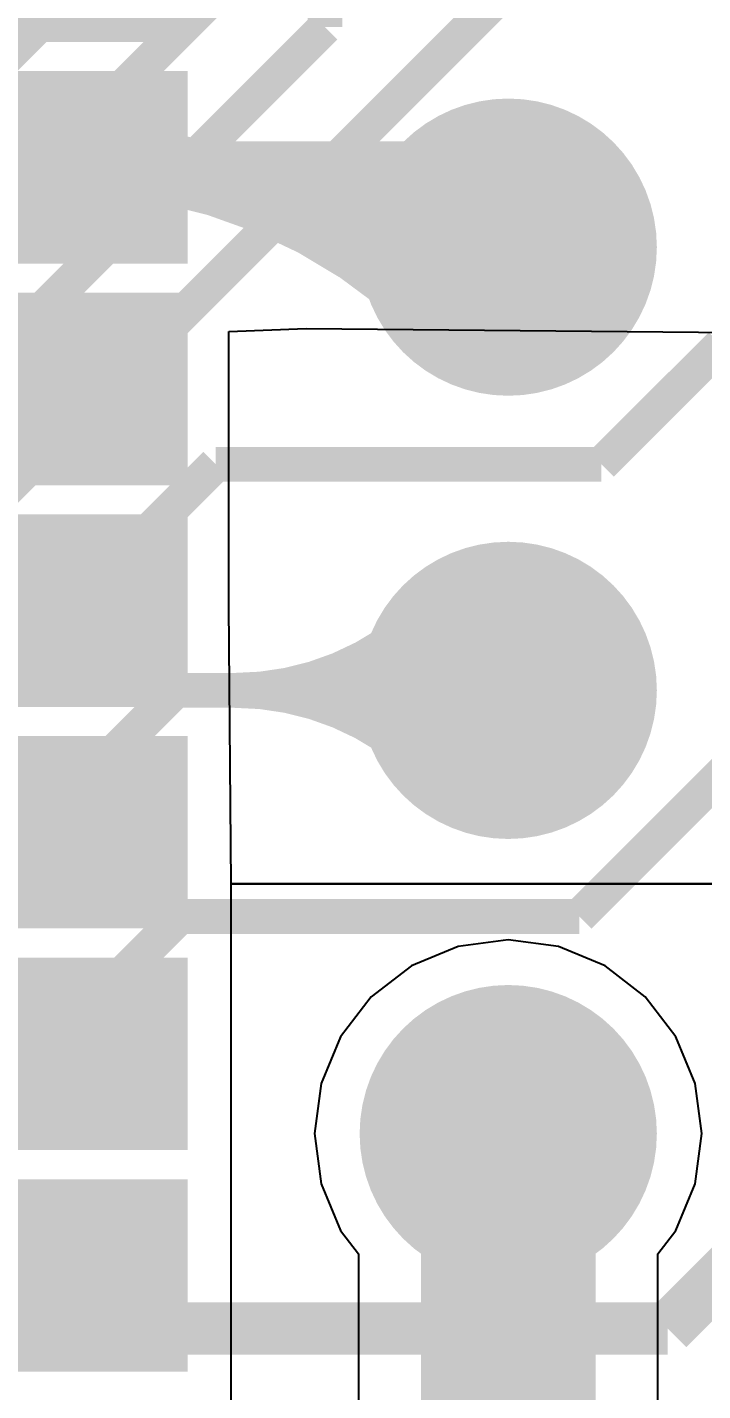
# Model space of a CAD drawing. Extents: x 56.2 to 141.8, y 48 to 96.4.
# Drawn here: x 126.73 to 130.6, y 69.57 to 77.38 of the extents above; entities that cross this region are included whole.
import ezdxf

# ---------------------------------------------------------------- set-up
doc = ezdxf.new("R2010")
doc.units = 0
doc.header["$MEASUREMENT"] = 0
doc.layers.get('0').update_dxf_attribs({"linetype": 'CONTINUOUS'})
doc.layers.get('Defpoints').update_dxf_attribs({"linetype": 'CONTINUOUS'})
for name, color, linetype in [('BOTTOMLAYER', 5, 'CONTINUOUS'), ('BOTTOMSOLDER', 6, 'CONTINUOUS'), ('MULTILAYER', 9, 'CONTINUOUS'), ('TOPLAYER', 1, 'CONTINUOUS'), ('TOPPASTE', 8, 'CONTINUOUS'), ('TOPSOLDER', 216, 'CONTINUOUS')]:
    doc.layers.add(name, color=color, linetype=linetype)
doc.dimstyles.get("Standard").update_dxf_attribs({"dimtxt": 1, "dimasz": 0.18, "dimexe": 0.18, "dimexo": 0.0625, "dimgap": 0.09, "dimtad": 0, "dimtih": 1, "dimtoh": 1, "dimzin": 0, "dimdsep": 46, "dimtxsty": 'Standard', "dimcen": 0.09, "dimclrd": 1, "dimclre": 1, "dimclrt": 3, "dimadec": 0, "dimazin": 0, "dimtfac": 1, "dimtofl": 0, "dimtmove": 0, "dimatfit": 3, "dimfxl": 1, "dimtolj": 1, "dimtzin": 0, "dimarcsym": 0})

# ---------------------------------------------------------------- blocks, each defined once
blk = doc.blocks.new('*D1')
at = {"color": 1, "linetype": 'Continuous', "lineweight": -2, "transparency": 16777216}
for p, q in [((129.5517, 86.2838), (140.2939, 86.2838)), ((140.1139, 86.1038), (140.1139, 77.9838)), ((140.1139, 68.6838), (140.1139, 76.8038)), ((129.5517, 68.5038), (140.2939, 68.5038))]:
    blk.add_line(p, q, dxfattribs=at)
at = {"color": 1, "linetype": 'Continuous', "transparency": 16777216}
for points in [[(140.0839, 86.1038), (140.1439, 86.1038), (140.1139, 86.2838)], [(140.0839, 68.6838), (140.1439, 68.6838), (140.1139, 68.5038)]]:
    blk.add_solid(points, dxfattribs=at)
at = {"layer": 'Defpoints', "color": 0, "linetype": 'Continuous', "transparency": 16777216}
for p in [(129.4892, 86.2838), (129.4892, 68.5038), (140.1139, 68.5038)]:
    blk.add_point(p, dxfattribs=at)
at = {"color": 3, "linetype": 'Continuous', "transparency": 16777216, "insert": (140.1139, 77.3938), "char_height": 1, "attachment_point": 5}
blk.add_mtext('\\A1;17.78', dxfattribs=at)

msp = doc.modelspace()

# ---------------------------------------------------------------- linework, layer by layer
at = {"layer": 'BOTTOMLAYER'}
for points, const_width in [([(128.4392, 77.3852), (128.4392, 79.595)], 0.2), ([(125.2474, 75.8444), (127.2032, 77.8002)], 0.2), ([(125.5268, 75.2856), (127.8636, 77.6224)], 0.2), ([(125.896075, 74.0156), (129.4892, 77.608725)], 0.2), ([(125.6878, 74.6338), (128.4392, 77.3852)], 0.2), ([(130.0226, 74.8792), (130.7084, 75.565)], 0.2), ([(126.2888, 73.3552), (127.8128, 74.8792)], 0.2), ([(127.8128, 74.8792), (130.0226, 74.8792)], 0.2), ([(126.4942, 72.4938), (127.5842, 73.5838)], 0.2), ([(127.5842, 73.5838), (129.4892, 73.5838)], 0.2), ([(129.8956, 72.2884), (130.7846, 73.1774)], 0.2), ([(126.8476, 71.5264), (127.6096, 72.2884)], 0.2), ([(127.6096, 72.2884), (129.8956, 72.2884)], 0.2), ([(124.5108, 71.5264), (126.8476, 71.5264)], 0.2), ([(130.4036, 69.9262), (130.8608, 70.3834)], 0.299999), ([(124.5616, 69.9262), (130.4036, 69.9262)], 0.299999)]:
    msp.add_lwpolyline(points, dxfattribs=dict(at, const_width=const_width))
for points, const_width in [([(129.114199, 76.1238, 1), (129.864201, 76.1238, 1)], 0.749999), ([(129.114199, 73.5838, 1), (129.864201, 73.5838, 1)], 0.749999), ([(128.979582, 74.043418, 1), (129.079582, 74.043418, 1)], 0.1), ([(128.979582, 74.043418, 1), (129.079582, 74.043418, 1)], 0.1), ([(128.979582, 74.043418, 1), (129.079582, 74.043418, 1)], 0.1), ([(128.979582, 74.043418, 1), (129.079582, 74.043418, 1)], 0.1), ([(128.979582, 74.043418, 1), (129.079582, 74.043418, 1)], 0.1), ([(128.979582, 74.043418, 1), (129.079582, 74.043418, 1)], 0.1), ([(128.979582, 74.043418, 1), (129.079582, 74.043418, 1)], 0.1), ([(128.979582, 74.043418, 1), (129.079582, 74.043418, 1)], 0.1), ([(128.979582, 74.043418, 1), (129.079582, 74.043418, 1)], 0.1), ([(128.979582, 74.043418, 1), (129.079582, 74.043418, 1)], 0.1), ([(128.979582, 74.043418, 1), (129.079582, 74.043418, 1)], 0.1), ([(129.121002, 73.901998, 1), (129.221001, 73.901998, 1)], 0.1), ([(129.121002, 73.901998, 1), (129.221001, 73.901998, 1)], 0.1), ([(129.121002, 73.901998, 1), (129.221001, 73.901998, 1)], 0.1), ([(129.121002, 73.901998, 1), (129.221001, 73.901998, 1)], 0.1), ([(129.121002, 73.901998, 1), (129.221001, 73.901998, 1)], 0.1), ([(129.121002, 73.901998, 1), (129.221001, 73.901998, 1)], 0.1), ([(129.121002, 73.901998, 1), (129.221001, 73.901998, 1)], 0.1), ([(129.121002, 73.901998, 1), (129.221001, 73.901998, 1)], 0.1), ([(129.121002, 73.901998, 1), (129.221001, 73.901998, 1)], 0.1), ([(129.121002, 73.901998, 1), (129.221001, 73.901998, 1)], 0.1), ([(129.121002, 73.901998, 1), (129.221001, 73.901998, 1)], 0.1), ([(127.869965, 73.5838, 1), (127.969965, 73.5838, 1)], 0.1), ([(127.869965, 73.5838, 1), (127.969965, 73.5838, 1)], 0.1), ([(127.869965, 73.5838, 1), (127.969965, 73.5838, 1)], 0.1), ([(127.869965, 73.5838, 1), (127.969965, 73.5838, 1)], 0.1), ([(127.869965, 73.5838, 1), (127.969965, 73.5838, 1)], 0.1), ([(127.869965, 73.5838, 1), (127.969965, 73.5838, 1)], 0.1), ([(127.869965, 73.5838, 1), (127.969965, 73.5838, 1)], 0.1), ([(127.869965, 73.5838, 1), (127.969965, 73.5838, 1)], 0.1), ([(127.869965, 73.5838, 1), (127.969965, 73.5838, 1)], 0.1), ([(127.869965, 73.5838, 1), (127.969965, 73.5838, 1)], 0.1), ([(127.869965, 73.5838, 1), (127.969965, 73.5838, 1)], 0.1), ([(127.869965, 73.5838, 1), (127.969965, 73.5838, 1)], 0.1), ([(127.869965, 73.5838, 1), (127.969965, 73.5838, 1)], 0.1), ([(127.869965, 73.5838, 1), (127.969965, 73.5838, 1)], 0.1), ([(127.869965, 73.5838, 1), (127.969965, 73.5838, 1)], 0.1), ([(127.869965, 73.5838, 1), (127.969965, 73.5838, 1)], 0.1), ([(127.869965, 73.5838, 1), (127.969965, 73.5838, 1)], 0.1), ([(127.869965, 73.5838, 1), (127.969965, 73.5838, 1)], 0.1), ([(127.869965, 73.5838, 1), (127.969965, 73.5838, 1)], 0.1), ([(127.869965, 73.5838, 1), (127.969965, 73.5838, 1)], 0.1), ([(127.869965, 73.5838, 1), (127.969965, 73.5838, 1)], 0.1), ([(127.869965, 73.5838, 1), (127.969965, 73.5838, 1)], 0.1), ([(128.352807, 73.5838, 1), (128.452806, 73.5838, 1)], 0.1), ([(128.352807, 73.5838, 1), (128.452806, 73.5838, 1)], 0.1), ([(128.352807, 73.5838, 1), (128.452806, 73.5838, 1)], 0.1), ([(128.352807, 73.5838, 1), (128.452806, 73.5838, 1)], 0.1), ([(128.352807, 73.5838, 1), (128.452806, 73.5838, 1)], 0.1), ([(128.352807, 73.5838, 1), (128.452806, 73.5838, 1)], 0.1), ([(128.352807, 73.5838, 1), (128.452806, 73.5838, 1)], 0.1), ([(128.352807, 73.5838, 1), (128.452806, 73.5838, 1)], 0.1), ([(128.352807, 73.5838, 1), (128.452806, 73.5838, 1)], 0.1), ([(128.352807, 73.5838, 1), (128.452806, 73.5838, 1)], 0.1), ([(128.352807, 73.5838, 1), (128.452806, 73.5838, 1)], 0.1), ([(128.352807, 73.5838, 1), (128.452806, 73.5838, 1)], 0.1), ([(128.352807, 73.5838, 1), (128.452806, 73.5838, 1)], 0.1), ([(128.352807, 73.5838, 1), (128.452806, 73.5838, 1)], 0.1), ([(128.352807, 73.5838, 1), (128.452806, 73.5838, 1)], 0.1), ([(128.352807, 73.5838, 1), (128.452806, 73.5838, 1)], 0.1), ([(128.352807, 73.5838, 1), (128.452806, 73.5838, 1)], 0.1), ([(128.352807, 73.5838, 1), (128.452806, 73.5838, 1)], 0.1), ([(128.352807, 73.5838, 1), (128.452806, 73.5838, 1)], 0.1), ([(128.352807, 73.5838, 1), (128.452806, 73.5838, 1)], 0.1), ([(128.352807, 73.5838, 1), (128.452806, 73.5838, 1)], 0.1), ([(128.352807, 73.5838, 1), (128.452806, 73.5838, 1)], 0.1), ([(129.121002, 73.265602, 1), (129.221001, 73.265602, 1)], 0.1), ([(129.121002, 73.265602, 1), (129.221001, 73.265602, 1)], 0.1), ([(129.121002, 73.265602, 1), (129.221001, 73.265602, 1)], 0.1), ([(129.121002, 73.265602, 1), (129.221001, 73.265602, 1)], 0.1), ([(129.121002, 73.265602, 1), (129.221001, 73.265602, 1)], 0.1), ([(129.121002, 73.265602, 1), (129.221001, 73.265602, 1)], 0.1), ([(129.121002, 73.265602, 1), (129.221001, 73.265602, 1)], 0.1), ([(129.121002, 73.265602, 1), (129.221001, 73.265602, 1)], 0.1), ([(129.121002, 73.265602, 1), (129.221001, 73.265602, 1)], 0.1), ([(129.121002, 73.265602, 1), (129.221001, 73.265602, 1)], 0.1), ([(129.121002, 73.265602, 1), (129.221001, 73.265602, 1)], 0.1), ([(128.979582, 73.124182, 1), (129.079582, 73.124182, 1)], 0.1), ([(128.979582, 73.124182, 1), (129.079582, 73.124182, 1)], 0.1), ([(128.979582, 73.124182, 1), (129.079582, 73.124182, 1)], 0.1), ([(128.979582, 73.124182, 1), (129.079582, 73.124182, 1)], 0.1), ([(128.979582, 73.124182, 1), (129.079582, 73.124182, 1)], 0.1), ([(128.979582, 73.124182, 1), (129.079582, 73.124182, 1)], 0.1), ([(128.979582, 73.124182, 1), (129.079582, 73.124182, 1)], 0.1), ([(128.979582, 73.124182, 1), (129.079582, 73.124182, 1)], 0.1), ([(128.979582, 73.124182, 1), (129.079582, 73.124182, 1)], 0.1), ([(128.979582, 73.124182, 1), (129.079582, 73.124182, 1)], 0.1), ([(128.979582, 73.124182, 1), (129.079582, 73.124182, 1)], 0.1), ([(129.114199, 71.0438, 1), (129.864201, 71.0438, 1)], 0.749999)]:
    msp.add_lwpolyline(points, format="xyb", close=True, dxfattribs=dict(at, const_width=const_width))
at = {"layer": 'BOTTOMLAYER', "const_width": 0.2}
for points in [[(129.029582, 74.043418, -0.198912), (127.919965, 73.5838)], [(129.029582, 74.043418, -0.198912), (127.919965, 73.5838)], [(129.029582, 74.043418, -0.198912), (127.919965, 73.5838)], [(129.029582, 74.043418, -0.198912), (127.919965, 73.5838)], [(129.029582, 74.043418, -0.198912), (127.919965, 73.5838)], [(129.029582, 74.043418, -0.198912), (127.919965, 73.5838)], [(129.029582, 74.043418, -0.198912), (127.919965, 73.5838)], [(129.029582, 74.043418, -0.198912), (127.919965, 73.5838)], [(129.029582, 74.043418, -0.198912), (127.919965, 73.5838)], [(129.029582, 74.043418, -0.198912), (127.919965, 73.5838)], [(129.029582, 74.043418, -0.198912), (127.919965, 73.5838)], [(129.171001, 73.901998, -0.198912), (128.402806, 73.5838)], [(129.171001, 73.901998, -0.198912), (128.402806, 73.5838)], [(129.171001, 73.901998, -0.198912), (128.402806, 73.5838)], [(129.171001, 73.901998, -0.198912), (128.402806, 73.5838)], [(129.171001, 73.901998, -0.198912), (128.402806, 73.5838)], [(129.171001, 73.901998, -0.198912), (128.402806, 73.5838)], [(129.171001, 73.901998, -0.198912), (128.402806, 73.5838)], [(129.171001, 73.901998, -0.198912), (128.402806, 73.5838)], [(129.171001, 73.901998, -0.198912), (128.402806, 73.5838)], [(129.171001, 73.901998, -0.198912), (128.402806, 73.5838)], [(129.171001, 73.901998, -0.198912), (128.402806, 73.5838)], [(127.919965, 73.5838, -0.198912), (129.029582, 73.124182)], [(127.919965, 73.5838, -0.198912), (129.029582, 73.124182)], [(127.919965, 73.5838, -0.198912), (129.029582, 73.124182)], [(127.919965, 73.5838, -0.198912), (129.029582, 73.124182)], [(127.919965, 73.5838, -0.198912), (129.029582, 73.124182)], [(127.919965, 73.5838, -0.198912), (129.029582, 73.124182)], [(127.919965, 73.5838, -0.198912), (129.029582, 73.124182)], [(127.919965, 73.5838, -0.198912), (129.029582, 73.124182)], [(127.919965, 73.5838, -0.198912), (129.029582, 73.124182)], [(127.919965, 73.5838, -0.198912), (129.029582, 73.124182)], [(127.919965, 73.5838, -0.198912), (129.029582, 73.124182)], [(128.402806, 73.5838, -0.198912), (129.171001, 73.265602)], [(128.402806, 73.5838, -0.198912), (129.171001, 73.265602)], [(128.402806, 73.5838, -0.198912), (129.171001, 73.265602)], [(128.402806, 73.5838, -0.198912), (129.171001, 73.265602)], [(128.402806, 73.5838, -0.198912), (129.171001, 73.265602)], [(128.402806, 73.5838, -0.198912), (129.171001, 73.265602)], [(128.402806, 73.5838, -0.198912), (129.171001, 73.265602)], [(128.402806, 73.5838, -0.198912), (129.171001, 73.265602)], [(128.402806, 73.5838, -0.198912), (129.171001, 73.265602)], [(128.402806, 73.5838, -0.198912), (129.171001, 73.265602)], [(128.402806, 73.5838, -0.198912), (129.171001, 73.265602)]]:
    msp.add_lwpolyline(points, format="xyb", dxfattribs=at)
at = {"layer": 'BOTTOMSOLDER', "const_width": 0.851598}
for points in [[(129.063399, 76.1238, 1), (129.915001, 76.1238, 1)], [(129.063399, 73.5838, 1), (129.915001, 73.5838, 1)], [(129.063399, 71.0438, 1), (129.915001, 71.0438, 1)]]:
    msp.add_lwpolyline(points, format="xyb", close=True, dxfattribs=at)
at = {"layer": 'MULTILAYER', "const_width": 0.749999}
for points in [[(129.114199, 76.1238, 1), (129.864201, 76.1238, 1)], [(129.114199, 73.5838, 1), (129.864201, 73.5838, 1)], [(129.114199, 71.0438, 1), (129.864201, 71.0438, 1)]]:
    msp.add_lwpolyline(points, format="xyb", close=True, dxfattribs=at)
at = {"layer": 'TOPLAYER'}
for p, q in [((127.889, 75.6412), (128.330757, 75.657558)), ((127.889, 74.0664), (127.889, 75.6412)), ((128.330757, 75.657558), (132.969, 75.6158)), ((127.901179, 72.47431), (127.889, 74.0664)), ((132.844413, 72.47431), (127.901179, 72.47431)), ((127.901179, 71.971014), (127.901179, 72.47431)), ((127.901179, 72.47431), (132.844413, 72.47431)), ((129.4892, 72.15329), (129.202043, 72.115484)), ((129.776357, 72.115484), (129.4892, 72.15329)), ((129.202043, 72.115484), (128.934454, 72.004646)), ((130.043946, 72.004646), (129.776357, 72.115484)), ((127.901179, 70.701014), (127.901179, 71.971014)), ((128.934454, 72.004646), (128.704673, 71.828327)), ((130.273727, 71.828327), (130.043946, 72.004646)), ((128.704673, 71.828327), (128.528354, 71.598546)), ((130.450046, 71.598546), (130.273727, 71.828327)), ((128.528354, 71.598546), (128.417516, 71.330957)), ((130.560884, 71.330957), (130.450046, 71.598546)), ((128.417516, 71.330957), (128.37971, 71.0438)), ((130.59869, 71.0438), (130.560884, 71.330957)), ((128.37971, 71.0438), (128.417516, 70.756643)), ((130.560884, 70.756643), (130.59869, 71.0438)), ((128.417516, 70.756643), (128.528354, 70.489054)), ((130.450046, 70.489054), (130.560884, 70.756643)), ((127.901179, 69.431014), (127.901179, 70.701014)), ((128.528354, 70.489054), (128.631866, 70.354154)), ((130.346534, 70.354154), (130.450046, 70.489054)), ((128.631866, 70.354154), (128.631866, 69.193446)), ((130.346534, 69.193446), (130.346534, 70.354154))]:
    msp.add_line(p, q, dxfattribs=at)
at = {"layer": 'TOPLAYER', "const_width": 0.299999}
for points in [[(127.825401, 76.581, -0.198912), (127.313309, 76.793115)], [(127.825401, 76.581, -0.198912), (127.313309, 76.793115)], [(127.825401, 76.581, -0.198912), (127.313309, 76.793115)], [(127.825401, 76.581, -0.198912), (127.313309, 76.793115)], [(127.825401, 76.581, -0.198912), (127.313309, 76.793115)], [(127.825401, 76.581, -0.198912), (127.313309, 76.793115)], [(127.825401, 76.581, -0.198912), (127.313309, 76.793115)], [(127.825401, 76.581, -0.198912), (127.313309, 76.793115)], [(127.825401, 76.581, -0.198912), (127.313309, 76.793115)], [(127.825401, 76.581, -0.198912), (127.313309, 76.793115)], [(127.825401, 76.581, -0.198912), (127.313309, 76.793115)], [(127.825401, 76.581, -0.198912), (127.313309, 76.793115)], [(127.825401, 76.581, -0.198912), (127.313309, 76.793115)], [(127.825401, 76.581, -0.198912), (127.313309, 76.793115)], [(126.936896, 76.581, -0.198912), (129.064936, 75.699536)], [(126.936896, 76.581, -0.198912), (129.064936, 75.699536)], [(126.936896, 76.581, -0.198912), (129.064936, 75.699536)], [(126.936896, 76.581, -0.198912), (129.064936, 75.699536)], [(126.936896, 76.581, -0.198912), (129.064936, 75.699536)], [(126.936896, 76.581, -0.198912), (129.064936, 75.699536)], [(126.936896, 76.581, -0.198912), (129.064936, 75.699536)], [(126.936896, 76.581, -0.198912), (129.064936, 75.699536)], [(126.936896, 76.581, -0.198912), (129.064936, 75.699536)], [(126.936896, 76.581, -0.198912), (129.064936, 75.699536)], [(126.936896, 76.581, -0.198912), (129.064936, 75.699536)], [(126.936896, 76.581, -0.198912), (129.064936, 75.699536)], [(126.936896, 76.581, -0.198912), (129.064936, 75.699536)], [(126.936896, 76.581, -0.198912), (129.064936, 75.699536)], [(127.313309, 76.368834, -0.198912), (127.825523, 76.581)], [(127.313309, 76.368834, -0.198912), (127.825523, 76.581)], [(127.313309, 76.368834, -0.198912), (127.825523, 76.581)], [(127.313309, 76.368834, -0.198912), (127.825523, 76.581)], [(127.313309, 76.368834, -0.198912), (127.825523, 76.581)], [(127.313309, 76.368834, -0.198912), (127.825523, 76.581)], [(127.313309, 76.368834, -0.198912), (127.825523, 76.581)], [(127.313309, 76.368834, -0.198912), (127.825523, 76.581)], [(127.313309, 76.368834, -0.198912), (127.825523, 76.581)], [(127.313309, 76.368834, -0.198912), (127.825523, 76.581)], [(127.313309, 76.368834, -0.198912), (127.825523, 76.581)], [(127.313309, 76.368834, -0.198912), (127.825523, 76.581)], [(127.313309, 76.368834, -0.198912), (127.825523, 76.581)], [(127.313309, 76.368834, -0.198912), (127.825523, 76.581)], [(127.661159, 76.581, -0.198912), (129.277069, 75.911669)], [(127.661159, 76.581, -0.198912), (129.277069, 75.911669)], [(127.661159, 76.581, -0.198912), (129.277069, 75.911669)], [(127.661159, 76.581, -0.198912), (129.277069, 75.911669)], [(127.661159, 76.581, -0.198912), (129.277069, 75.911669)], [(127.661159, 76.581, -0.198912), (129.277069, 75.911669)], [(127.661159, 76.581, -0.198912), (129.277069, 75.911669)], [(127.661159, 76.581, -0.198912), (129.277069, 75.911669)], [(127.661159, 76.581, -0.198912), (129.277069, 75.911669)], [(127.661159, 76.581, -0.198912), (129.277069, 75.911669)], [(127.661159, 76.581, -0.198912), (129.277069, 75.911669)], [(127.661159, 76.581, -0.198912), (129.277069, 75.911669)], [(127.661159, 76.581, -0.198912), (129.277069, 75.911669)], [(127.661159, 76.581, -0.198912), (129.277069, 75.911669)], [(128.385423, 76.581, -0.198912), (129.4892, 76.1238)], [(128.385423, 76.581, -0.198912), (129.4892, 76.1238)], [(128.385423, 76.581, -0.198912), (129.4892, 76.1238)], [(128.385423, 76.581, -0.198912), (129.4892, 76.1238)], [(128.385423, 76.581, -0.198912), (129.4892, 76.1238)], [(128.385423, 76.581, -0.198912), (129.4892, 76.1238)], [(128.385423, 76.581, -0.198912), (129.4892, 76.1238)], [(128.385423, 76.581, -0.198912), (129.4892, 76.1238)], [(128.385423, 76.581, -0.198912), (129.4892, 76.1238)], [(128.385423, 76.581, -0.198912), (129.4892, 76.1238)], [(128.385423, 76.581, -0.198912), (129.4892, 76.1238)], [(128.385423, 76.581, -0.198912), (129.4892, 76.1238)], [(128.385423, 76.581, -0.198912), (129.4892, 76.1238)], [(128.385423, 76.581, -0.198912), (129.4892, 76.1238)]]:
    msp.add_lwpolyline(points, format="xyb", dxfattribs=at)
at = {"layer": 'TOPLAYER'}
for points, const_width in [([(127.23831, 76.793115, 1), (127.388308, 76.793115, 1)], 0.15), ([(127.23831, 76.793115, 1), (127.388308, 76.793115, 1)], 0.15), ([(127.23831, 76.793115, 1), (127.388308, 76.793115, 1)], 0.15), ([(127.23831, 76.793115, 1), (127.388308, 76.793115, 1)], 0.15), ([(127.23831, 76.793115, 1), (127.388308, 76.793115, 1)], 0.15), ([(127.23831, 76.793115, 1), (127.388308, 76.793115, 1)], 0.15), ([(127.23831, 76.793115, 1), (127.388308, 76.793115, 1)], 0.15), ([(127.23831, 76.793115, 1), (127.388308, 76.793115, 1)], 0.15), ([(127.23831, 76.793115, 1), (127.388308, 76.793115, 1)], 0.15), ([(127.23831, 76.793115, 1), (127.388308, 76.793115, 1)], 0.15), ([(127.23831, 76.793115, 1), (127.388308, 76.793115, 1)], 0.15), ([(127.23831, 76.793115, 1), (127.388308, 76.793115, 1)], 0.15), ([(127.23831, 76.793115, 1), (127.388308, 76.793115, 1)], 0.15), ([(127.23831, 76.793115, 1), (127.388308, 76.793115, 1)], 0.15), ([(129.114199, 76.1238, 1), (129.864201, 76.1238, 1)], 0.749999), ([(126.861898, 76.581, 1), (127.011895, 76.581, 1)], 0.15), ([(126.861898, 76.581, 1), (127.011895, 76.581, 1)], 0.15), ([(126.861898, 76.581, 1), (127.011895, 76.581, 1)], 0.15), ([(126.861898, 76.581, 1), (127.011895, 76.581, 1)], 0.15), ([(126.861898, 76.581, 1), (127.011895, 76.581, 1)], 0.15), ([(126.861898, 76.581, 1), (127.011895, 76.581, 1)], 0.15), ([(126.861898, 76.581, 1), (127.011895, 76.581, 1)], 0.15), ([(126.861898, 76.581, 1), (127.011895, 76.581, 1)], 0.15), ([(126.861898, 76.581, 1), (127.011895, 76.581, 1)], 0.15), ([(126.861898, 76.581, 1), (127.011895, 76.581, 1)], 0.15), ([(126.861898, 76.581, 1), (127.011895, 76.581, 1)], 0.15), ([(126.861898, 76.581, 1), (127.011895, 76.581, 1)], 0.15), ([(126.861898, 76.581, 1), (127.011895, 76.581, 1)], 0.15), ([(126.861898, 76.581, 1), (127.011895, 76.581, 1)], 0.15), ([(127.586161, 76.581, 1), (127.736158, 76.581, 1)], 0.15), ([(127.586161, 76.581, 1), (127.736158, 76.581, 1)], 0.15), ([(127.586161, 76.581, 1), (127.736158, 76.581, 1)], 0.15), ([(127.586161, 76.581, 1), (127.736158, 76.581, 1)], 0.15), ([(127.586161, 76.581, 1), (127.736158, 76.581, 1)], 0.15), ([(127.586161, 76.581, 1), (127.736158, 76.581, 1)], 0.15), ([(127.586161, 76.581, 1), (127.736158, 76.581, 1)], 0.15), ([(127.586161, 76.581, 1), (127.736158, 76.581, 1)], 0.15), ([(127.586161, 76.581, 1), (127.736158, 76.581, 1)], 0.15), ([(127.586161, 76.581, 1), (127.736158, 76.581, 1)], 0.15), ([(127.586161, 76.581, 1), (127.736158, 76.581, 1)], 0.15), ([(127.586161, 76.581, 1), (127.736158, 76.581, 1)], 0.15), ([(127.586161, 76.581, 1), (127.736158, 76.581, 1)], 0.15), ([(127.586161, 76.581, 1), (127.736158, 76.581, 1)], 0.15), ([(127.750402, 76.581, 1), (127.9004, 76.581, 1)], 0.15), ([(127.750402, 76.581, 1), (127.9004, 76.581, 1)], 0.15), ([(127.750402, 76.581, 1), (127.9004, 76.581, 1)], 0.15), ([(127.750402, 76.581, 1), (127.9004, 76.581, 1)], 0.15), ([(127.750402, 76.581, 1), (127.9004, 76.581, 1)], 0.15), ([(127.750402, 76.581, 1), (127.9004, 76.581, 1)], 0.15), ([(127.750402, 76.581, 1), (127.9004, 76.581, 1)], 0.15), ([(127.750402, 76.581, 1), (127.9004, 76.581, 1)], 0.15), ([(127.750402, 76.581, 1), (127.9004, 76.581, 1)], 0.15), ([(127.750402, 76.581, 1), (127.9004, 76.581, 1)], 0.15), ([(127.750402, 76.581, 1), (127.9004, 76.581, 1)], 0.15), ([(127.750402, 76.581, 1), (127.9004, 76.581, 1)], 0.15), ([(127.750402, 76.581, 1), (127.9004, 76.581, 1)], 0.15), ([(127.750402, 76.581, 1), (127.9004, 76.581, 1)], 0.15), ([(127.750524, 76.581, 1), (127.900521, 76.581, 1)], 0.15), ([(127.750524, 76.581, 1), (127.900521, 76.581, 1)], 0.15), ([(127.750524, 76.581, 1), (127.900521, 76.581, 1)], 0.15), ([(127.750524, 76.581, 1), (127.900521, 76.581, 1)], 0.15), ([(127.750524, 76.581, 1), (127.900521, 76.581, 1)], 0.15), ([(127.750524, 76.581, 1), (127.900521, 76.581, 1)], 0.15), ([(127.750524, 76.581, 1), (127.900521, 76.581, 1)], 0.15), ([(127.750524, 76.581, 1), (127.900521, 76.581, 1)], 0.15), ([(127.750524, 76.581, 1), (127.900521, 76.581, 1)], 0.15), ([(127.750524, 76.581, 1), (127.900521, 76.581, 1)], 0.15), ([(127.750524, 76.581, 1), (127.900521, 76.581, 1)], 0.15), ([(127.750524, 76.581, 1), (127.900521, 76.581, 1)], 0.15), ([(127.750524, 76.581, 1), (127.900521, 76.581, 1)], 0.15), ([(127.750524, 76.581, 1), (127.900521, 76.581, 1)], 0.15), ([(128.310424, 76.581, 1), (128.460421, 76.581, 1)], 0.15), ([(128.310424, 76.581, 1), (128.460421, 76.581, 1)], 0.15), ([(128.310424, 76.581, 1), (128.460421, 76.581, 1)], 0.15), ([(128.310424, 76.581, 1), (128.460421, 76.581, 1)], 0.15), ([(128.310424, 76.581, 1), (128.460421, 76.581, 1)], 0.15), ([(128.310424, 76.581, 1), (128.460421, 76.581, 1)], 0.15), ([(128.310424, 76.581, 1), (128.460421, 76.581, 1)], 0.15), ([(128.310424, 76.581, 1), (128.460421, 76.581, 1)], 0.15), ([(128.310424, 76.581, 1), (128.460421, 76.581, 1)], 0.15), ([(128.310424, 76.581, 1), (128.460421, 76.581, 1)], 0.15), ([(128.310424, 76.581, 1), (128.460421, 76.581, 1)], 0.15), ([(128.310424, 76.581, 1), (128.460421, 76.581, 1)], 0.15), ([(128.310424, 76.581, 1), (128.460421, 76.581, 1)], 0.15), ([(128.310424, 76.581, 1), (128.460421, 76.581, 1)], 0.15), ([(127.23831, 76.368834, 1), (127.388308, 76.368834, 1)], 0.15), ([(127.23831, 76.368834, 1), (127.388308, 76.368834, 1)], 0.15), ([(127.23831, 76.368834, 1), (127.388308, 76.368834, 1)], 0.15), ([(127.23831, 76.368834, 1), (127.388308, 76.368834, 1)], 0.15), ([(127.23831, 76.368834, 1), (127.388308, 76.368834, 1)], 0.15), ([(127.23831, 76.368834, 1), (127.388308, 76.368834, 1)], 0.15), ([(127.23831, 76.368834, 1), (127.388308, 76.368834, 1)], 0.15), ([(127.23831, 76.368834, 1), (127.388308, 76.368834, 1)], 0.15), ([(127.23831, 76.368834, 1), (127.388308, 76.368834, 1)], 0.15), ([(127.23831, 76.368834, 1), (127.388308, 76.368834, 1)], 0.15), ([(127.23831, 76.368834, 1), (127.388308, 76.368834, 1)], 0.15), ([(127.23831, 76.368834, 1), (127.388308, 76.368834, 1)], 0.15), ([(127.23831, 76.368834, 1), (127.388308, 76.368834, 1)], 0.15), ([(127.23831, 76.368834, 1), (127.388308, 76.368834, 1)], 0.15), ([(129.414201, 76.1238, 1), (129.564199, 76.1238, 1)], 0.15), ([(129.414201, 76.1238, 1), (129.564199, 76.1238, 1)], 0.15), ([(129.414201, 76.1238, 1), (129.564199, 76.1238, 1)], 0.15), ([(129.414201, 76.1238, 1), (129.564199, 76.1238, 1)], 0.15), ([(129.414201, 76.1238, 1), (129.564199, 76.1238, 1)], 0.15), ([(129.414201, 76.1238, 1), (129.564199, 76.1238, 1)], 0.15), ([(129.414201, 76.1238, 1), (129.564199, 76.1238, 1)], 0.15), ([(129.414201, 76.1238, 1), (129.564199, 76.1238, 1)], 0.15), ([(129.414201, 76.1238, 1), (129.564199, 76.1238, 1)], 0.15), ([(129.414201, 76.1238, 1), (129.564199, 76.1238, 1)], 0.15), ([(129.414201, 76.1238, 1), (129.564199, 76.1238, 1)], 0.15), ([(129.414201, 76.1238, 1), (129.564199, 76.1238, 1)], 0.15), ([(129.414201, 76.1238, 1), (129.564199, 76.1238, 1)], 0.15), ([(129.414201, 76.1238, 1), (129.564199, 76.1238, 1)], 0.15), ([(129.202071, 75.911669, 1), (129.352068, 75.911669, 1)], 0.15), ([(129.202071, 75.911669, 1), (129.352068, 75.911669, 1)], 0.15), ([(129.202071, 75.911669, 1), (129.352068, 75.911669, 1)], 0.15), ([(129.202071, 75.911669, 1), (129.352068, 75.911669, 1)], 0.15), ([(129.202071, 75.911669, 1), (129.352068, 75.911669, 1)], 0.15), ([(129.202071, 75.911669, 1), (129.352068, 75.911669, 1)], 0.15), ([(129.202071, 75.911669, 1), (129.352068, 75.911669, 1)], 0.15), ([(129.202071, 75.911669, 1), (129.352068, 75.911669, 1)], 0.15), ([(129.202071, 75.911669, 1), (129.352068, 75.911669, 1)], 0.15), ([(129.202071, 75.911669, 1), (129.352068, 75.911669, 1)], 0.15), ([(129.202071, 75.911669, 1), (129.352068, 75.911669, 1)], 0.15), ([(129.202071, 75.911669, 1), (129.352068, 75.911669, 1)], 0.15), ([(129.202071, 75.911669, 1), (129.352068, 75.911669, 1)], 0.15), ([(129.202071, 75.911669, 1), (129.352068, 75.911669, 1)], 0.15), ([(128.989938, 75.699536, 1), (129.139935, 75.699536, 1)], 0.15), ([(128.989938, 75.699536, 1), (129.139935, 75.699536, 1)], 0.15), ([(128.989938, 75.699536, 1), (129.139935, 75.699536, 1)], 0.15), ([(128.989938, 75.699536, 1), (129.139935, 75.699536, 1)], 0.15), ([(128.989938, 75.699536, 1), (129.139935, 75.699536, 1)], 0.15), ([(128.989938, 75.699536, 1), (129.139935, 75.699536, 1)], 0.15), ([(128.989938, 75.699536, 1), (129.139935, 75.699536, 1)], 0.15), ([(128.989938, 75.699536, 1), (129.139935, 75.699536, 1)], 0.15), ([(128.989938, 75.699536, 1), (129.139935, 75.699536, 1)], 0.15), ([(128.989938, 75.699536, 1), (129.139935, 75.699536, 1)], 0.15), ([(128.989938, 75.699536, 1), (129.139935, 75.699536, 1)], 0.15), ([(128.989938, 75.699536, 1), (129.139935, 75.699536, 1)], 0.15), ([(128.989938, 75.699536, 1), (129.139935, 75.699536, 1)], 0.15), ([(128.989938, 75.699536, 1), (129.139935, 75.699536, 1)], 0.15), ([(129.114199, 73.5838, 1), (129.864201, 73.5838, 1)], 0.749999), ([(129.114199, 71.0438, 1), (129.864201, 71.0438, 1)], 0.749999)]:
    msp.add_lwpolyline(points, format="xyb", close=True, dxfattribs=dict(at, const_width=const_width))
for points, const_width in [([(126.551182, 76.581), (129.032, 76.581)], 0.299999), ([(129.032, 76.581), (129.4892, 76.1238)], 0.299999), ([(125.1458, 75.2856), (126.7714, 75.2856)], 0.2), ([(129.4892, 68.5038), (129.4892, 71.0438)], 1.000001)]:
    msp.add_lwpolyline(points, dxfattribs=dict(at, const_width=const_width))
for points in [[(127.55118, 77.031012), (125.551184, 77.031012), (127.55118, 76.130988), (125.551184, 76.130988)], [(127.55118, 75.761012), (125.551184, 75.761012), (127.55118, 74.860988), (125.551184, 74.860988)], [(127.55118, 74.491012), (125.551184, 74.491012), (127.55118, 73.590988), (125.551184, 73.590988)], [(127.55118, 73.221012), (125.551184, 73.221012), (127.55118, 72.320988), (125.551184, 72.320988)], [(127.55118, 71.951012), (125.551184, 71.951012), (127.55118, 71.050988), (125.551184, 71.050988)], [(127.55118, 70.681012), (125.551184, 70.681012), (127.55118, 69.780988), (125.551184, 69.780988)]]:
    msp.add_solid(points, dxfattribs=at)
at = {"layer": 'TOPPASTE'}
for points in [[(127.55118, 77.031012), (125.551184, 77.031012), (127.55118, 76.130988), (125.551184, 76.130988)], [(127.55118, 75.761012), (125.551184, 75.761012), (127.55118, 74.860988), (125.551184, 74.860988)], [(127.55118, 74.491012), (125.551184, 74.491012), (127.55118, 73.590988), (125.551184, 73.590988)], [(127.55118, 73.221012), (125.551184, 73.221012), (127.55118, 72.320988), (125.551184, 72.320988)], [(127.55118, 71.951012), (125.551184, 71.951012), (127.55118, 71.050988), (125.551184, 71.050988)], [(127.55118, 70.681012), (125.551184, 70.681012), (127.55118, 69.780988), (125.551184, 69.780988)]]:
    msp.add_solid(points, dxfattribs=at)
at = {"layer": 'TOPSOLDER', "const_width": 0.851598}
for points in [[(129.063399, 76.1238, 1), (129.915001, 76.1238, 1)], [(129.063399, 73.5838, 1), (129.915001, 73.5838, 1)], [(129.063399, 71.0438, 1), (129.915001, 71.0438, 1)]]:
    msp.add_lwpolyline(points, format="xyb", close=True, dxfattribs=at)
at = {"layer": 'TOPSOLDER'}
for points in [[(127.65278, 78.402612), (125.449584, 78.402612), (127.65278, 77.299388), (125.449584, 77.299388)], [(127.65278, 77.132612), (125.449584, 77.132612), (127.65278, 76.029388), (125.449584, 76.029388)], [(127.65278, 75.862612), (125.449584, 75.862612), (127.65278, 74.759388), (125.449584, 74.759388)], [(127.65278, 74.592612), (125.449584, 74.592612), (127.65278, 73.489388), (125.449584, 73.489388)], [(127.65278, 73.322612), (125.449584, 73.322612), (127.65278, 72.219388), (125.449584, 72.219388)], [(127.65278, 72.052612), (125.449584, 72.052612), (127.65278, 70.949388), (125.449584, 70.949388)], [(127.65278, 70.782612), (125.449584, 70.782612), (127.65278, 69.679388), (125.449584, 69.679388)]]:
    msp.add_solid(points, dxfattribs=at)

# ---------------------------------------------------------------- dimensions: what is measured, and where the dimension line sits
at = {"linetype": 'Continuous'}
dim = msp.add_linear_dim(base=(140.113878, 68.503803), p1=(129.4892, 86.2838), p2=(129.4892, 68.503803), angle=90, dimstyle='Standard', dxfattribs=at)
dim.commit()
dim.dimension.update_dxf_attribs({"geometry": '*D1', "text_midpoint": (140.113878, 77.393802)})

doc.saveas('drawing.dxf')
